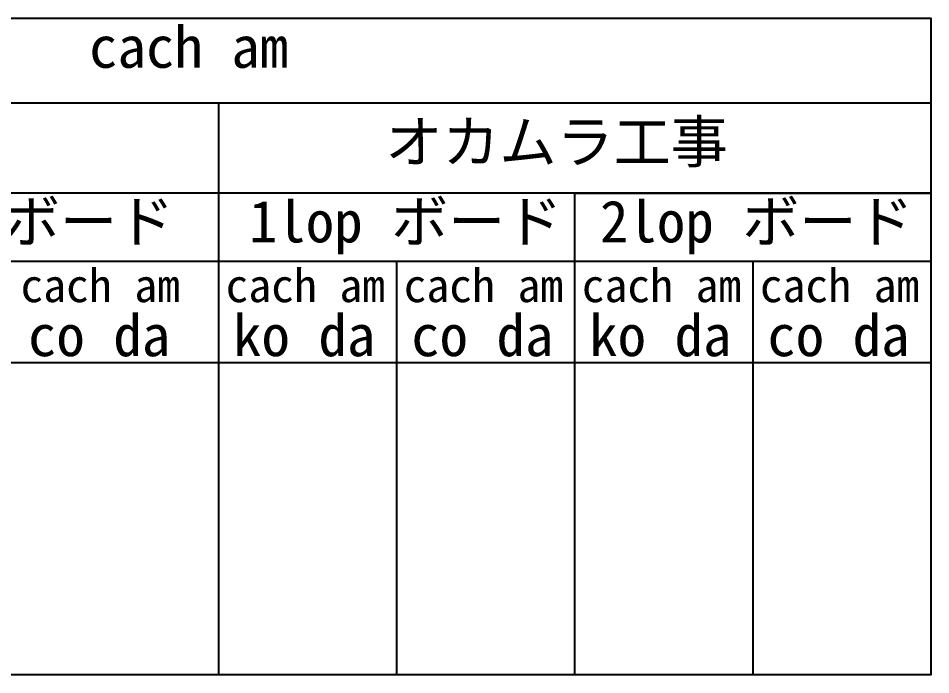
# Model space of a CAD drawing. Extents: x -275225 to 47266, y -41063 to 95295.
# Drawn here: x -205775 to -194873, y -22090 to -14243 of the extents above; entities that cross this region are included whole.
import ezdxf

# ---------------------------------------------------------------- set-up
doc = ezdxf.new("R2010")
doc.units = 0
doc.header["$LTSCALE"] = 0.2
doc.layers.add('_P18_製品寸法', color=9, linetype='Continuous')
doc.layers.add('_図面枠', color=7, linetype='Continuous')
doc.styles.add('OKAMURA-G', font='MS Gothic.ttf')

msp = doc.modelspace()

# ---------------------------------------------------------------- linework, layer by layer
at = {"layer": '_P18_製品寸法'}
for p, q in [((-203383.4527, -15252.1284), (-203383.4527, -22089.9077)), ((-194872.9243, -16332.2289), (-212216.8318, -16332.2289)), ((-199128.1885, -16332.2289), (-199128.1885, -22089.9077)), ((-216472.096, -17145.3434), (-194872.9243, -17145.3434)), ((-201255.8206, -17145.3434), (-201255.8206, -22089.9077)), ((-197000.5564, -17145.3434), (-197000.5564, -22089.9077)), ((-212216.8318, -18357.107), (-194872.9243, -18357.107))]:
    msp.add_line(p, q, dxfattribs=at)
for points in [[(-212216.8318, -15252.1284), (-212216.8318, -14242.5157), (-194872.9243, -14242.5157), (-194872.9243, -15252.1284)], [(-199128.1885, -16332.2289), (-194872.9243, -16332.2289), (-194872.9243, -22089.9077), (-216472.096, -22089.9077), (-216472.096, -15252.1284), (-194872.9243, -15252.1284), (-194872.9243, -16332.2289)]]:
    msp.add_lwpolyline(points, dxfattribs=at)

# ---------------------------------------------------------------- texts
at = {"layer": '_図面枠', "color": 3, "style": 'OKAMURA-G'}
for s, height, p in [('cach am', 500, (-204930.1438, -14834.5305)), ('オカムラ工事', 500, (-201390.4269, -15968.9261)), ('2lop ボード', 500, (-207659.1097, -16921.1955)), ('1lop ボード', 500, (-203020.4898, -16921.1955)), ('2lop ボード', 500, (-198825.7306, -16921.1955)), ('cach am', 400, (-205748.3063, -17635.7604)), ('cach am', 400, (-203297.8234, -17635.7604)), ('cach am', 400, (-201170.1913, -17635.7604)), ('cach am', 400, (-199042.5592, -17635.7604)), ('cach am', 400, (-196914.9272, -17635.7604)), ('co da', 500, (-205659.8597, -18281.5529)), ('ko da', 500, (-203209.3768, -18281.5529)), ('co da', 500, (-201081.7447, -18281.5529)), ('ko da', 500, (-198954.1126, -18281.5529)), ('co da', 500, (-196826.4806, -18281.5529))]:
    msp.add_text(s, height=height, dxfattribs=at).set_placement(p)

doc.saveas('drawing.dxf')
